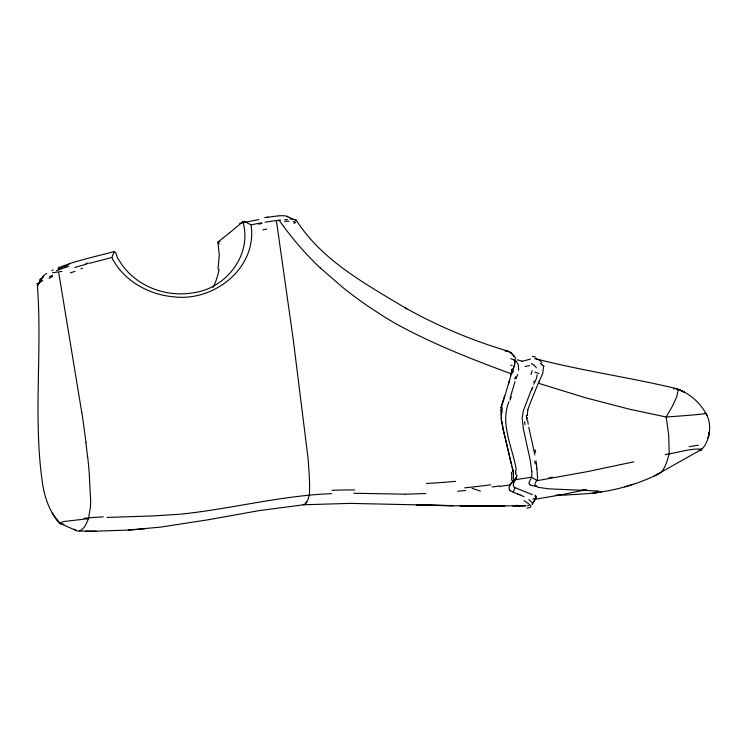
<?xml version="1.0" encoding="UTF-8"?>
<svg xmlns="http://www.w3.org/2000/svg" width="747" height="747" viewBox="0 0 747 747"><rect width="100%" height="100%" fill="white"/><g stroke="black" fill="none" stroke-linecap="round" stroke-linejoin="round"><path stroke-width="1.12" d="M665.157 454.699L669.097 453.831L669.172 451.814L668.63 434.306L666.175 417.003L672.543 405.957L676.689 396.89L677.949 391.036L677.408 389.271L676.194 388.552C629.786 377.468 582.417 370.839 536.206 358.887L534.665 358.709M516.709 475.55L516.532 476.763A11.205 10.103 26.4 0 1 516.317 477.342L513.917 482.441M513.245 368.934L510.845 373.649L510.631 376.329M500.938 407.47L501.433 420.188M518.661 370.335L518.231 364.312L515.682 360.614M500.948 407.33L502.684 401.578M513.301 484.327L513.385 483.851M537.205 374.77L536.131 379.224L533.75 384.285M513.357 479.658L513.497 475.092M514.692 364.144L514.935 360.549M512.591 370.157L514.59 364.797L514.87 359.718M218.059 269.163L219.273 254.979L217.928 242.476M501.47 407.32L507.344 387.59M708.212 437.91L709.379 431.579C708.333 438.003 706.429 446.006 700.695 449.797M514.571 364.788L513.292 368.813M708.296 437.593C710.649 429.618 710.117 420.664 705.971 413.362M60.432 523.619L59.555 522.825L64.195 521.481L88.473 518.651L90.378 507.409A28.722 6.004 85.5 0 0 90.62 499.743L89.323 475.437M535.963 498.202L535.468 498.828M513.413 483.72L513.843 482.59M514.972 381.624L510.042 398.403M527.858 409.477L530.473 402.446M509.501 380.391L510.724 375.984M509.659 379.784L509.071 381.866M507.428 387.385L509.165 381.577M509.071 381.876L508.903 382.473M508.623 383.416L508.399 384.154M530.641 402.054L538.914 381.661M308.586 497.829L309.473 493.916L309.585 484.887A49.657 4.118 84.4 0 0 309.379 478.061L308.324 461.45A39.423 3.268 84.4 0 0 308.035 458.116L293.244 339.512L276.381 220.514L280.816 220.057M308.483 498.156L306.363 503.161M508.987 401.625C499.678 424.165 512.806 447.472 516.252 469.938M504.337 396.75L504.57 396.059M504.318 396.806L502.712 401.512M517.736 374.406L515.925 378.701M517.755 494L513.245 492.31L515.047 487.716L532.359 494.635M88.473 518.651C86.409 523.292 84.383 529.67 78.827 531.005A109.958 22.177 88.2 0 1 74.252 529.175M531.873 388.515L523.376 410.57L522.134 418.04L523.358 428.862L530.239 460.264L531.827 471.478M535.916 498.324L532.06 504.3M244.082 221.364L251.02 224.8C257.762 267.884 213.707 302.19 173.332 296.774C150.026 294.729 127.111 282.543 114.58 262.44C112.89 259.956 110.939 257.323 113.058 254.587C114.132 251.87 115.813 250.618 110.827 252.523C100.219 255.185 89.603 257.808 79.07 260.759A67.66 8.964 -12.8 0 0 73.346 262.402M633.764 461.842L587.142 471.674L537.168 480.676L531.575 477.221L529.212 482.245A22.98 6.256 -16.3 0 0 529.072 483.505L529.128 483.683M512.825 481.339L515.187 479.714L516.028 477.837L510.136 484.915L499.827 486.372M539.297 380.774L540.454 378.552M540.8 377.945L542.92 372.706L543.48 366.749M532.209 504.113L534.152 501.004M512.853 481.105L512.302 481.834M533.825 501.517L535.767 498.566M43.494 275.96L37.462 285.709M37.994 284.177L43.942 275.447L37.406 285.065L39.274 282.992M114.31 252.094C116.476 250.917 116.709 258.705 118.764 259.741C125.393 271.376 135.861 280.583 147.878 286.372C161.959 293.179 178.206 295.504 193.622 292.721C226.276 288.351 252.495 254.671 242.896 221.691M242.859 221.775L232.457 230.431M232.382 230.496L229.702 232.672M229.478 232.849L222.793 238.181M222.681 238.265L217.9 242.065L219.095 241.72M40.142 282.301L42.626 280.573M44.68 274.849L46.744 273.449M305.168 504.374L302.974 504.533M51.72 270.601L53.074 269.919M592.931 493.16C615.584 490.387 637.994 484.252 658.406 473.953M654.363 475.979L701.872 449.236C692.049 448.051 679.555 452.215 669.097 453.831M49.563 276.651L52.486 275.279M58.518 267.463L59.629 267.024M598.114 492.142L593.968 493.011L601.195 492.021M69.013 263.738L73.365 262.402M624.819 486.829L633.475 484.215M242.999 221.663L244.054 221.345M74.868 267.435L86.904 263.999M521.929 361.361L530.491 359.074M673.383 388.832L676.194 388.552C689.808 393.137 701.05 403.287 707.362 416.135M89.192 263.392L111.378 257.631M219.394 241.645L219.982 241.496M585.545 489.743L562.052 494.673L534.422 499.379M251.02 224.8L261.665 222.811M265.054 222.214L273.262 220.981M531.575 477.221L515.187 479.714M276.297 220.533L274.093 220.869M264.681 217.601L267.846 217.125M528.82 505.551L527.373 505.719M584.331 489.92L581.511 490.303M304.328 504.711L259.414 510.565L208.45 519.716L160.857 527.074L128.297 530.09L93.72 531.257M580.568 490.406L579.373 490.536M590.55 493.459L565.021 495.074M465.68 490.48L457.678 491.255M180.288 514.188C230.944 509.052 280.564 495.606 331.593 493.646M179.317 514.281L154.171 515.869L107.176 517.438M128.297 530.09L145.114 528.755M284.766 219.646L287.371 219.534M303.824 504.748L350.147 503.385L453.214 505.635L416.266 505L449.965 505.756L494.99 506.074L459.872 505.859M425.883 493.524L405.313 494.197M405.276 494.197L353.779 493.253M525.066 505.831L461.235 505.924M512.844 505.98L525.879 505.812M555.861 495.214L558.205 495.196M493.562 506.121L504.823 506.064L490.527 506.027M79.481 531.061L96.214 531.266M93.851 531.257L85.644 531.182M536.103 486.092L536.785 486.11M520.295 505.682L516.588 505.364M64.046 524.282L61.478 523.871M597.777 491.022L548.821 488.837L538.129 487.324L535.982 486.297L534.945 484.887L535.263 483.038L537.597 479.06L536.962 468.733M507.502 351.043L505.14 350.81L509.361 351.716L513.432 355.283A180.316 42.056 -28.3 0 1 514.029 356.459M536.206 358.887L539.353 360.091L541.93 362.416M532.181 485.634L530.968 485.251A23.54 6.349 -15.3 0 1 530.202 484.85M507.577 351.062L511.387 352.929M517.382 359.877L522.032 361.081M507.979 351.165C472.235 340.567 437.714 326.065 405.182 307.857L406.826 308.838C366.805 284.626 323.124 261.515 296.895 221.177M538.363 383.239L585.013 397.619L628.722 409.02L666.175 417.003L677.398 416.2A117.298 2.008 -3.1 0 0 698.109 414.473A114.086 1.952 -3.1 0 0 702.918 413.95L703.767 413.829A119.931 2.054 -3.1 0 0 704.748 413.082M531.313 363.584L534.413 365.33M510.845 373.649C473.271 359.849 435.865 345.161 400.513 326.28A355.236 351.389 29.4 0 1 384.668 317.073L367.991 306.205A427.275 422.643 29.4 0 1 342.481 287.212L320.37 268.005M513.245 492.31L509.912 490.499M520.164 494.934L524.039 496.69M37.359 285.475C42.504 351.94 32.765 419.151 42.784 485.251C45.137 499.108 50.189 512.834 59.779 523.358L76.539 530.659M676.194 388.552L684.14 391.988L676.913 388.823M296.372 220.701L286.96 216.313A98.781 8.647 -13.7 0 1 287.791 216.975M530.146 484.85L529.399 484.187M528.857 499.472L532.34 502.834M511.415 353.07L513.917 356.188M217.937 242.626L219.282 243.858M535.057 496.466L535.646 497.091M59.779 523.358L55.577 518.063L59.48 523.003M283.43 226.22L279.126 220.29M55.876 518.465L52.234 513.012M513.609 486.185L514.113 486.923A39.955 10.888 -16.4 0 0 514.963 487.744M513.516 485.97L513.282 484.99M510.593 460.824L511.172 463.047M510.285 459.536L510.537 460.582M510.49 460.329L512.04 466.502M504.851 436.416L510.397 460.021M510.285 459.592L506.177 441.953M503.992 432.971L503.814 432.27M504.048 433.185L504.58 435.333M503.786 432.158L501.106 418.199M506.167 441.897L503.422 430.608M503.394 430.505L503.245 429.87M512.405 468.042L513.394 473.654M512.461 468.266L512.591 468.845M503.226 429.768L502.572 426.752M512.629 469.013L512.741 469.555M534.88 454.867L528.764 427.228M512.778 469.704L512.872 470.18M512.881 470.236L513.198 472.057M536.066 460.983L536.832 467.22M528.213 424.231L527.625 420.374M501.872 423.063L501.461 420.402M81.722 412.204L58.742 272.748M85.952 442.812L87.642 457.425M527.41 418.488L527.335 417.75M527.214 415.668L527.195 414.93M531.864 471.525A9.702 1.914 85.2 0 1 531.547 477.09M531.677 389.943A87.903 9.422 -78.5 0 1 532.956 386.843M533.666 381.894A75.877 8.899 -79.7 0 1 534.236 381.017M534.889 372.155A167.319 39.507 -31.5 0 1 538.942 373.631M532.2 370.615A156.711 34.325 -36.9 0 1 530.94 374.555M534.189 365.451A153.854 34.913 -28.3 0 1 536.393 367.832M525.057 366.525A100.976 25.8 -47.5 0 1 529.595 365.731M669.069 453.653A279.173 39.796 82.9 0 1 656.744 474.289M700.947 449.75A97.446 3.091 -10.2 0 1 699.08 450.394M701.228 450.077A101.732 3.156 -10.3 0 1 701.601 450.096M689.21 446.687A178.869 7.237 -15.3 0 1 698.296 445.221M552.463 477.156A202.222 1.569 -13.4 0 1 548.774 478.033M598.814 490.966A87.25 3.894 -3.1 0 1 594.388 492.282M593.211 493.011A77.903 3.819 -0.9 0 1 589.635 493.45M564.732 494.972A191.008 36.911 9.1 0 1 557.916 495.084M582.128 490.648A87.334 5.462 0.8 0 1 581.465 490.732M586.918 489.677A75.12 3.567 -1 0 1 585.797 489.92M536.066 486.073A25.258 6.602 -14.4 0 1 535.085 486.017M535.141 485.97A24.502 6.462 -14.6 0 1 532.294 485.587M532.303 356.412A106.634 29.236 -53.1 0 1 535.655 357.215M540.23 363.359A151.071 33.466 -26.9 0 1 541.902 364.312M541.416 364.751A153.06 33.867 -31.9 0 1 544.133 366.329M539.278 381.988A113.376 40.441 44.5 0 1 539.614 381.054M527.438 414.996A40.805 26.696 32.4 0 1 527.97 409.524M526.476 417.48A62.393 39.787 35.4 0 1 526.42 415.388M526.915 420.094A88.202 51.141 44.2 0 1 526.728 418.208M525.057 424.679A129.95 55.474 57.7 0 1 524.59 421.625M535.02 449.713A47.126 6.125 83 0 1 535.655 452.467M534.712 461.104A34.213 4.538 83 0 1 535.216 464.018M536.654 467.585A21.093 1.522 85.5 0 1 536.766 468.911M511.368 472.235A15.388 7.647 79.4 0 1 511.564 480.19M513.544 371.044A205.658 55.53 -11.8 0 1 510.584 375.246M514.627 378.953A52.355 9.123 86.6 0 1 515.738 376.749M511.219 396.788A243.083 38.097 -60.9 0 1 510.182 400M515.477 470.311A10.421 3.119 81.3 0 1 515.869 473.084M515.729 473.159A12.111 5.285 81.1 0 1 515.794 474.634M516.887 475.297A14.903 4.865 84.6 0 1 516.877 475.727M510.659 358.672A177.562 41.309 -30.2 0 1 514.216 359.961M514.216 360.054A171.978 37.481 -40.1 0 1 514.207 361.109M510.901 365.423A103.133 17.041 84.5 0 1 512.143 365.246M511.536 369.289A81.348 7.517 -84.7 0 1 511.872 371.166M500.901 410.439A81.712 0.915 -75.4 0 1 500.826 410.719M501.975 413.072A76.259 48.238 43.3 0 1 502.339 407.769M501.554 418.32A63.056 41.421 38.1 0 1 501.293 412.755M511.872 466.791A20.197 1.737 77.6 0 1 512.246 468.36M239.694 223.362A79.145 6.013 -13.4 0 1 258.835 219.627M61.282 523.871A34.483 2.362 0.5 0 1 60.302 523.619M84.084 518.325A77.548 6.872 -0.2 0 1 103.226 516.859M87.744 457.369A144.264 31.916 85.4 0 1 89.416 475.428M81.768 412.129A269.434 59.489 85.4 0 1 85.998 442.756M80.881 268.808A45.744 1.373 -18.8 0 1 82.478 268.248M70.283 272.935A50.992 4.109 -16 0 1 75.008 271.376M219.076 269.34A63.71 59.246 -78.3 0 1 213.082 287.474M267.286 217.312A68.761 5.948 -13.7 0 1 278.556 215.92M278.967 215.818A80.125 7.012 -13.7 0 1 284.205 215.79L284.672 215.836A90.518 7.918 -13.7 0 1 286.857 216.275M56.473 270.694A60.937 12.382 -10.9 0 1 68.789 266.39M85.952 263.56A114.291 23.176 -12.2 0 1 88.295 262.925M61.852 271.366A76.913 5.014 -13.3 0 1 52.523 272.692M64.419 266.707A111.817 5.248 -22.9 0 1 68.061 264.924M58.724 269.069A95.056 6.518 -19.3 0 1 61.73 267.678M57.846 268.92A57.977 5.574 -15.7 0 1 63.719 266.539M60.731 266.884A41.767 5.052 -13.4 0 1 69.975 263.71M39.619 280.116A82.805 10.495 -13.8 0 1 40.627 278.603M49.003 278.37A113.161 7.675 -21 0 1 52.663 276.427M37.397 283.701A136.197 11.196 -20 0 1 36.762 283.561M37.658 285.98A64.466 5.574 -9 0 1 37.948 285.643M262.907 229.852A74.989 9.534 -17.8 0 1 266.651 229.012M289.836 218.908A82.45 7.881 -12.1 0 1 292.619 219.095M284.57 221.327A92.021 8.703 -12.1 0 1 288.996 221.224M295.298 219.646A100.07 10.607 -14.4 0 1 296.662 220.496M293.123 221.663A112.367 11.887 -14.8 0 1 295.663 222.148M295.233 222.55A103.151 11.252 -11.8 0 1 294.047 223.437M320.323 268.052A313.161 309.772 29.4 0 1 283.458 226.201M514.011 356.123A167.982 38.256 -36.3 0 1 515.878 358.915M510.098 490.443A44.633 12.774 -14.3 0 1 509.93 484.943M509.463 485.653A9.795 0.887 -50.6 0 1 511.704 482.375M499.538 485.989A357.981 108.941 -4.4 0 1 492.058 486.988M490.676 484.84A312.732 97.203 -4.3 0 1 464.746 487.838M455.493 481.367A290.779 104.337 -4.1 0 1 426.481 483.468M331.939 490.331A226.78 124.375 -6.2 0 1 354.713 489.976M306.214 501.872A230.506 21.374 84 0 1 305.084 503.702M530.846 506.924A162.921 16.537 18.7 0 1 526.943 508.1M523.992 500.714A166.338 14.809 16 0 1 530.893 506.121M472.011 488.305A196.629 15.78 14.1 0 1 480.48 491.162M517.522 494.01A144.899 20.449 2.6 0 1 519.949 494.944M258.649 224.109A84.616 8.665 -14.3 0 1 261.926 223.512M535.02 495.084A173.015 13.39 10.2 0 1 536.243 496.671M536.169 497.203A158.775 11.784 11.4 0 1 535.487 498.034M534.553 498.613A149.848 11.112 12.7 0 1 532.882 498.959M513.189 480.34A4.23 3.651 -9.3 0 1 512.816 481.049M513.562 479.826A12.344 9.244 63 0 1 513.432 480.47M513.236 473.626A15.771 6.742 80.9 0 1 513.338 474.961M511.172 462.879A32.364 2.792 77.6 0 1 511.648 464.746M502.703 426.798A128.484 75.158 46.9 0 1 502.012 423.11"/></g></svg>
